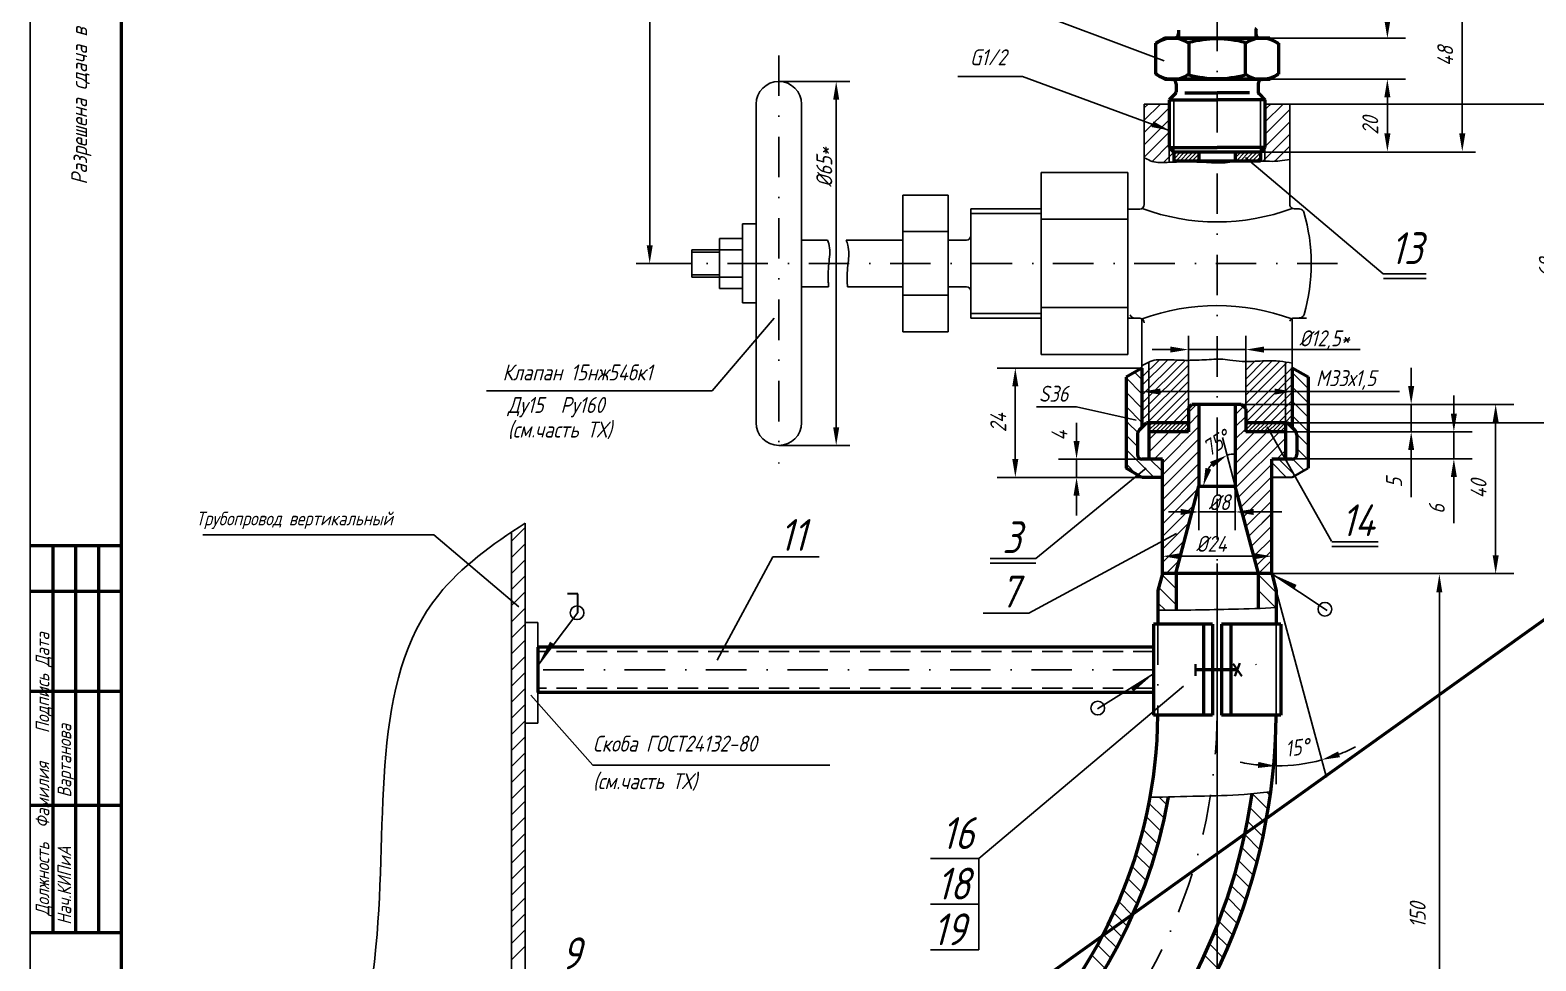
# Model space of a CAD drawing. Header units: inches. Extents: x 11643 to 12484, y 7062 to 7656.
# Drawn here: x 11643.1 to 11974, y 7215.5 to 7420 of the extents above; entities that cross this region are included whole.
import ezdxf

# ---------------------------------------------------------------- set-up
doc = ezdxf.new("R2010")
doc.units = ezdxf.units.IN
doc.header["$LTSCALE"] = 0.7
doc.header["$MEASUREMENT"] = 0
doc.linetypes.add('DASHDOT', pattern=[25.4, 12.7, -6.35, 0, -6.35])
doc.linetypes.add('HIDDEN', pattern=[9.525, 6.35, -3.175])
doc.styles.get("Standard").update_dxf_attribs({"font": 'romand.shx', "width": 0.8, "oblique": 15, "height": 3.5})
doc.dimstyles.get("Standard").update_dxf_attribs({"dimtxt": 3.5, "dimasz": 4, "dimexe": 4, "dimexo": 0, "dimgap": 2, "dimtad": 1, "dimdec": 0, "dimdsep": 46, "dimtxsty": 'Standard', "dimcen": 0.09, "dimadec": 0, "dimazin": 0, "dimtfac": 1, "dimtdec": 0, "dimtmove": 0, "dimatfit": 3, "dimfxl": 0.18, "dimtolj": 1, "dimtzin": 0, "dimlwd": 25, "dimlwe": 25, "dimarcsym": 0})

# ---------------------------------------------------------------- blocks, each defined once
blk = doc.blocks.new('*D3')
at = {"color": 0, "lineweight": 25, "transparency": 16777216}
for p, q in [((11903.93, 7300.59), (11903.93, 7110.48)), ((11751.93, 7135.59), (11751.93, 7110.48)), ((11755.93, 7114.48), (11899.93, 7114.48))]:
    blk.add_line(p, q, dxfattribs=at)
for points in [[(11755.93, 7115.15), (11755.93, 7113.82), (11751.93, 7114.48)], [(11899.93, 7115.15), (11899.93, 7113.82), (11903.93, 7114.48)]]:
    blk.add_solid(points, dxfattribs=at)
at = {"layer": 'DEFPOINTS', "color": 0, "lineweight": 25, "transparency": 16777216}
for p in [(11903.93, 7300.59), (11751.93, 7135.59), (11903.93, 7114.48)]:
    blk.add_point(p, dxfattribs=at)
at = {"color": 0, "lineweight": 25, "transparency": 16777216, "insert": (11827.93, 7118.23), "char_height": 3.5, "attachment_point": 5}
blk.add_mtext('\\A1;150', dxfattribs=at)
blk = doc.blocks.new('*D4')
at = {"color": 0, "lineweight": 25, "transparency": 16777216}
for p, q in [((11887.43, 7345.7), (11855.6, 7345.7)), ((11859.6, 7341.7), (11859.6, 7325.7)), ((11891.93, 7321.7), (11855.6, 7321.7))]:
    blk.add_line(p, q, dxfattribs=at)
for points in [[(11858.93, 7341.7), (11860.26, 7341.7), (11859.6, 7345.7)], [(11858.93, 7325.7), (11860.26, 7325.7), (11859.6, 7321.7)]]:
    blk.add_solid(points, dxfattribs=at)
at = {"layer": 'DEFPOINTS', "color": 0, "lineweight": 25, "transparency": 16777216}
for p in [(11887.43, 7345.7), (11859.6, 7321.7), (11891.93, 7321.7)]:
    blk.add_point(p, dxfattribs=at)
at = {"color": 0, "lineweight": 25, "transparency": 16777216, "insert": (11855.85, 7333.7), "char_height": 3.5, "attachment_point": 5, "rotation": 90}
blk.add_mtext('\\A1;24', dxfattribs=at)
blk = doc.blocks.new('*D5')
at = {"color": 0, "lineweight": 25, "transparency": 16777216}
for p, q in [((11946.57, 7341.74), (11946.57, 7345.74)), ((11907.93, 7337.74), (11950.57, 7337.74)), ((11946.57, 7337.74), (11946.57, 7331.7)), ((11918.93, 7331.7), (11950.57, 7331.7)), ((11946.57, 7327.7), (11946.57, 7317.34))]:
    blk.add_line(p, q, dxfattribs=at)
for points in [[(11945.9, 7341.74), (11947.23, 7341.74), (11946.57, 7337.74)], [(11945.9, 7327.7), (11947.23, 7327.7), (11946.57, 7331.7)]]:
    blk.add_solid(points, dxfattribs=at)
at = {"layer": 'DEFPOINTS', "color": 0, "lineweight": 25, "transparency": 16777216}
for p in [(11907.93, 7337.74), (11918.93, 7331.7), (11946.57, 7331.7)]:
    blk.add_point(p, dxfattribs=at)
at = {"color": 0, "lineweight": 25, "transparency": 16777216, "insert": (11942.82, 7320.52), "char_height": 3.5, "attachment_point": 5, "rotation": 90}
blk.add_mtext('\\A1;5', dxfattribs=at)
blk = doc.blocks.new('*D6')
at = {"color": 0, "lineweight": 25, "transparency": 16777216}
for p, q in [((11919.93, 7403.7), (11984.12, 7403.7)), ((11980.12, 7399.7), (11980.12, 7337.7)), ((11918.45, 7333.7), (11984.12, 7333.7))]:
    blk.add_line(p, q, dxfattribs=at)
for points in [[(11979.45, 7399.7), (11980.78, 7399.7), (11980.12, 7403.7)], [(11979.45, 7337.7), (11980.78, 7337.7), (11980.12, 7333.7)]]:
    blk.add_solid(points, dxfattribs=at)
at = {"layer": 'DEFPOINTS', "color": 0, "lineweight": 25, "transparency": 16777216}
for p in [(11919.93, 7403.7), (11918.45, 7333.7), (11980.12, 7333.7)]:
    blk.add_point(p, dxfattribs=at)
at = {"color": 0, "lineweight": 25, "transparency": 16777216, "insert": (11976.37, 7368.7), "char_height": 3.5, "attachment_point": 5, "rotation": 90}
blk.add_mtext('\\A1;68*', dxfattribs=at)
blk = doc.blocks.new('*D7')
at = {"color": 0, "lineweight": 25, "transparency": 16777216}
for p, q in [((11907.93, 7337.74), (11969.13, 7337.74)), ((11965.13, 7333.74), (11965.13, 7304.56)), ((11916.13, 7300.56), (11969.13, 7300.56))]:
    blk.add_line(p, q, dxfattribs=at)
for points in [[(11964.47, 7333.74), (11965.8, 7333.74), (11965.13, 7337.74)], [(11964.47, 7304.56), (11965.8, 7304.56), (11965.13, 7300.56)]]:
    blk.add_solid(points, dxfattribs=at)
at = {"layer": 'DEFPOINTS', "color": 0, "lineweight": 25, "transparency": 16777216}
for p in [(11907.93, 7337.74), (11916.13, 7300.56), (11965.13, 7300.56)]:
    blk.add_point(p, dxfattribs=at)
at = {"color": 0, "lineweight": 25, "transparency": 16777216, "insert": (11961.38, 7319.15), "char_height": 3.5, "attachment_point": 5, "rotation": 90}
blk.add_mtext('\\A1;40', dxfattribs=at)
blk = doc.blocks.new('*D12')
at = {"color": 0, "lineweight": 25, "transparency": 16777216}
blk.add_line((11803.41, 7211.92), (11820.48, 7160.49), dxfattribs=at)
blk.add_solid([(11821.11, 7160.7), (11819.84, 7160.28), (11821.74, 7156.7)], dxfattribs=at)
at = {"layer": 'DEFPOINTS', "color": 0, "lineweight": 25, "transparency": 16777216}
for p in [(11783.93, 7270.59), (11821.74, 7156.7)]:
    blk.add_point(p, dxfattribs=at)
at = {"color": 0, "lineweight": 25, "transparency": 16777216, "insert": (11809.23, 7206.29), "char_height": 3.5, "attachment_point": 5, "rotation": 288.3643}
blk.add_mtext('\\A1;R120', dxfattribs=at)
blk = doc.blocks.new('*D21')
at = {"color": 0, "lineweight": 25, "transparency": 16777216}
for p, q in [((11916.93, 7296.85), (11927.94, 7255.76)), ((11916.93, 7289.42), (11916.93, 7254.31))]:
    blk.add_line(p, q, dxfattribs=at)
for start, end in [(290.9481, 296.8962), (258.1038, 264.0519), (270, 285)]:
    blk.add_arc((11916.93, 7296.85), 38.55, start, end, dxfattribs=at)
for points in [[(11912.97, 7259.18), (11912.9, 7257.85), (11916.93, 7258.31)], [(11930.92, 7260.22), (11930.51, 7261.49), (11926.91, 7259.62)]]:
    blk.add_solid(points, dxfattribs=at)
at = {"layer": 'DEFPOINTS', "color": 0, "lineweight": 25, "transparency": 16777216}
for p in [(11915.93, 7300.59), (11916.93, 7296.85), (11916.93, 7296.85), (11916.93, 7289.42), (11920.29, 7258.45)]:
    blk.add_point(p, dxfattribs=at)
at = {"color": 0, "lineweight": 25, "transparency": 16777216, "insert": (11921.47, 7262.35), "char_height": 3.5, "attachment_point": 5, "rotation": 7.5}
blk.add_mtext('\\A1;15°', dxfattribs=at)

msp = doc.modelspace()

# ---------------------------------------------------------------- hatches: boundary and pattern name
at = {"lineweight": 25}
h = msp.add_hatch(dxfattribs=at)
h.set_pattern_fill('ANSI31', color=1, scale=5, style=0)
h.set_pattern_definition([(45, (10224.52324, 6826.40195), (-0.44194174, 0.44194174), [])])
h.paths.add_polyline_path([(11897.63, 7333.7), (11888.93, 7333.7), (11888.93, 7331.7), (11897.63, 7331.7)])
h.paths.add_polyline_path([(11918.93, 7333.7), (11914.43, 7333.7), (11910.23, 7333.7), (11910.23, 7331.7), (11918.93, 7331.7)])

# ---------------------------------------------------------------- linework, layer by layer
for p, q in [((11643.15, 7655.69), (11643.15, 7061.69)), ((11894.93, 7408.17), (11894.93, 7406.37)), ((11802.64, 7403.68), (11802.64, 7333.71)), ((11812.64, 7403.68), (11812.64, 7333.71)), ((11887.93, 7403.7), (11887.93, 7381.64)), ((11919.93, 7403.7), (11919.93, 7381.4)), ((11865.29, 7388.7), (11865.29, 7348.7)), ((11865.29, 7388.7), (11884.29, 7388.7)), ((11884.29, 7388.7), (11884.29, 7348.7)), ((11834.86, 7383.7), (11834.86, 7353.7)), ((11844.86, 7383.7), (11844.86, 7353.7)), ((11849.86, 7380.7), (11849.86, 7356.7)), ((11865.29, 7380.7), (11849.86, 7380.7)), ((11862.25, 7380.7), (11862.95, 7380.7)), ((11886.93, 7380.64), (11884.29, 7380.64)), ((11920.89, 7380.69), (11921.65, 7380.69)), ((11799.64, 7377.37), (11799.64, 7360.03)), ((11802.64, 7377.37), (11799.64, 7377.37)), ((11849.86, 7379.69), (11865.29, 7379.69)), ((11865.29, 7378.41), (11884.29, 7378.41)), ((11794.64, 7374.2), (11799.64, 7374.2)), ((11794.64, 7374.2), (11794.64, 7363.2)), ((11788.5, 7371.7), (11799.64, 7371.7)), ((11788.5, 7371.7), (11788.5, 7365.7)), ((11788.5, 7371.2), (11794.64, 7371.2)), ((11818.37, 7373.83), (11812.64, 7373.83)), ((11834.86, 7373.83), (11822.43, 7373.83)), ((11848.86, 7373.83), (11844.86, 7373.83)), ((11788.5, 7366.2), (11794.64, 7366.2)), ((11788.5, 7365.7), (11799.64, 7365.7)), ((11940.43, 7366.38), (11949.87, 7366.38)), ((11940.49, 7365.38), (11949.87, 7365.38)), ((11794.64, 7363.2), (11799.64, 7363.2)), ((11818.58, 7363.57), (11812.64, 7363.57)), ((11834.86, 7363.57), (11822.73, 7363.57)), ((11848.86, 7363.57), (11844.86, 7363.57)), ((11802.64, 7360.03), (11799.64, 7360.03)), ((11849.86, 7357.71), (11865.29, 7357.71)), ((11865.29, 7358.99), (11884.29, 7358.99)), ((11865.29, 7356.7), (11849.86, 7356.7)), ((11886.93, 7356.64), (11884.29, 7356.64)), ((11886.93, 7356.64), (11886.16, 7356.64)), ((11920.89, 7356.7), (11921.65, 7356.7)), ((11920.93, 7356.7), (11923.57, 7356.7)), ((11865.29, 7348.7), (11884.29, 7348.7)), ((11743.43, 7340.71), (11792.99, 7340.71)), ((11873.06, 7337.2), (11864.26, 7337.2)), ((11751.93, 7311.66), (11751.93, 7269.27)), ((11748.93, 7309.69), (11748.93, 7137.59)), ((11929.15, 7307.5), (11939.29, 7307.5)), ((11929.15, 7306.5), (11939.29, 7306.5)), ((11915.99, 7300.48), (11928.1, 7292.43)), ((11754.66, 7280.33), (11763.46, 7292.01)), ((11754.7, 7289.79), (11754.7, 7284.42)), ((11889.97, 7278.53), (11877.63, 7270.84)), ((11751.93, 7273.12), (11751.93, 7163.59)), ((11754.7, 7274.42), (11754.7, 7267.68))]:
    msp.add_line(p, q)
at = {"lineweight": 50}
for p, q in [((11663.15, 7650.69), (11663.15, 7066.69)), ((11892.34, 7418.17), (11890.43, 7417.07)), ((11892.34, 7418.17), (11890.43, 7417.07)), ((11890.43, 7417.07), (11890.43, 7410.27)), ((11890.43, 7417.07), (11890.43, 7410.27)), ((11892.34, 7418.17), (11903.93, 7418.17)), ((11903.93, 7418.17), (11892.34, 7418.17)), ((11892.34, 7418.17), (11894.43, 7418.17)), ((11894.15, 7418.17), (11894.43, 7418.17)), ((11895.43, 7419.96), (11895.43, 7418.17)), ((11895.43, 7419.96), (11895.43, 7419.17)), ((11895.43, 7419.96), (11895.43, 7419.17)), ((11897.75, 7417.22), (11897.75, 7410.12)), ((11903.93, 7418.17), (11915.52, 7418.17)), ((11915.52, 7418.17), (11903.93, 7418.17)), ((11910.11, 7417.22), (11910.11, 7410.12)), ((11912.43, 7419.96), (11912.43, 7418.17)), ((11912.43, 7419.96), (11912.43, 7419.17)), ((11915.52, 7418.17), (11917.43, 7417.07)), ((11917.43, 7417.07), (11917.43, 7410.27)), ((11892.34, 7409.17), (11890.43, 7410.27)), ((11892.34, 7409.17), (11890.43, 7410.27)), ((11903.93, 7409.17), (11892.34, 7409.17)), ((11892.34, 7409.17), (11903.93, 7409.17)), ((11894.15, 7409.17), (11892.34, 7409.17)), ((11892.34, 7409.17), (11894.15, 7409.17)), ((11894.93, 7408.17), (11894.93, 7406.37)), ((11915.52, 7409.17), (11903.93, 7409.17)), ((11903.93, 7409.17), (11915.52, 7409.17)), ((11912.93, 7408.17), (11912.93, 7406.37)), ((11915.52, 7409.17), (11917.43, 7410.27)), ((11894.78, 7406.02), (11893.43, 7404.67)), ((11894.78, 7406.02), (11893.43, 7404.67)), ((11894.78, 7406.02), (11893.43, 7404.67)), ((11896.81, 7406.17), (11903.93, 7406.17)), ((11911.05, 7406.17), (11903.93, 7406.17)), ((11913.08, 7406.02), (11914.43, 7404.67)), ((11913.08, 7406.02), (11914.43, 7404.67)), ((11894.87, 7300.59), (11899.93, 7319.77)), ((11899.93, 7319.77), (11907.93, 7319.77)), ((11912.99, 7300.59), (11907.93, 7319.77)), ((11891.93, 7300.59), (11891.93, 7308.37)), ((11643.15, 7306.71), (11663.15, 7306.71)), ((11648.15, 7306.71), (11648.15, 7221.71)), ((11653.15, 7306.71), (11653.15, 7221.71)), ((11658.15, 7306.71), (11658.15, 7221.71)), ((11891.93, 7300.59), (11890.93, 7296.85)), ((11894.93, 7300.59), (11894.93, 7292.5)), ((11912.93, 7300.48), (11912.93, 7292.9)), ((11915.93, 7300.59), (11916.93, 7296.85)), ((11643.15, 7296.71), (11663.15, 7296.71)), ((11890.93, 7296.85), (11890.93, 7289.42)), ((11916.93, 7296.85), (11916.93, 7289.42)), ((11889.93, 7289.42), (11889.93, 7269.42)), ((11902.93, 7289.42), (11889.93, 7289.42)), ((11917.93, 7289.42), (11904.93, 7289.42)), ((11917.93, 7289.42), (11917.93, 7269.42)), ((11889.93, 7284.42), (11754.7, 7284.42)), ((11754.7, 7284.42), (11754.7, 7274.42)), ((11908.39, 7279.42), (11899.18, 7279.42)), ((11643.15, 7274.71), (11663.15, 7274.71)), ((11889.93, 7274.42), (11754.7, 7274.42)), ((11902.93, 7269.42), (11889.93, 7269.42)), ((11917.93, 7269.42), (11904.93, 7269.42)), ((11643.15, 7249.71), (11663.15, 7249.71)), ((11643.15, 7221.71), (11663.15, 7221.71))]:
    msp.add_line(p, q, dxfattribs=at)
at = {"linetype": 'DASHDOT'}
for p, q in [((11903.93, 7567.27), (11903.93, 7270.59)), ((11807.64, 7414.4), (11807.64, 7324.78)), ((11930.39, 7368.7), (11781.19, 7368.7)), ((11903.93, 7326.8), (11903.93, 7311.78)), ((11903.93, 7302.77), (11903.93, 7270.59))]:
    msp.add_line(p, q, dxfattribs=at)
at = {"color": 0, "linetype": 'ByBlock'}
for p, q in [((11779.27, 7486.35), (11779.27, 7372.7)), ((11807.64, 7408.68), (11823.24, 7408.68)), ((11820.24, 7404.68), (11820.24, 7332.71)), ((11788.5, 7368.7), (11776.27, 7368.7)), ((11897.63, 7345.23), (11897.63, 7352.77)), ((11910.23, 7344.98), (11910.23, 7352.77)), ((11893.63, 7349.77), (11889.63, 7349.77)), ((11910.23, 7349.77), (11897.63, 7349.77)), ((11914.23, 7349.77), (11935.36, 7349.77)), ((11807.64, 7328.71), (11823.24, 7328.71))]:
    msp.add_line(p, q, dxfattribs=at)
at = {"lineweight": 25}
for p, q in [((11957.8, 7431.23), (11957.8, 7397.27)), ((11858.69, 7425.79), (11892.3, 7413.21)), ((11913.43, 7418.17), (11945.34, 7418.17)), ((11913.08, 7409.17), (11945.34, 7409.17)), ((11941.34, 7405.17), (11941.34, 7397.27)), ((11940.43, 7366.38), (11910.19, 7391.97)), ((11913.44, 7393.17), (11960.72, 7393.17)), ((11792.99, 7340.71), (11806.62, 7356.67)), ((11955.95, 7335.7), (11955.95, 7339.7)), ((11873.06, 7337.2), (11886.15, 7334.28)), ((11873.05, 7329.7), (11873.05, 7333.7)), ((11929.05, 7307.71), (11914.9, 7332.78)), ((11918.93, 7331.7), (11959.95, 7331.7)), ((11955.95, 7331.7), (11955.95, 7325.79)), ((11907.93, 7319.77), (11905.11, 7330.45)), ((11891.93, 7325.7), (11869.05, 7325.7)), ((11873.05, 7325.7), (11873.05, 7321.7)), ((11920.86, 7325.79), (11959.95, 7325.79)), ((11888.34, 7323.7), (11864.12, 7303.88)), ((11891.93, 7321.7), (11869.05, 7321.7)), ((11955.95, 7321.79), (11955.95, 7311.66)), ((11899.93, 7319.77), (11899.93, 7310.1)), ((11907.93, 7319.77), (11907.93, 7310.1)), ((11873.05, 7317.7), (11873.05, 7313.3)), ((11895.93, 7314.1), (11893.27, 7314.1)), ((11899.93, 7314.1), (11907.93, 7314.1)), ((11911.93, 7314.1), (11918.14, 7314.1)), ((11681.09, 7309.07), (11731.83, 7309.07)), ((11731.83, 7309.07), (11750.49, 7293.23)), ((11748.93, 7307.66), (11751.93, 7310.66)), ((11862.55, 7291.85), (11895.02, 7309.35)), ((11748.93, 7304.12), (11751.93, 7307.12)), ((11748.93, 7300.59), (11751.93, 7303.59)), ((11794.11, 7281.56), (11806.3, 7304.23)), ((11806.3, 7304.23), (11816.51, 7304.23)), ((11864.12, 7303.88), (11854.1, 7303.88)), ((11864.12, 7302.88), (11854.1, 7302.88)), ((11895.93, 7304.37), (11912.27, 7304.37)), ((11748.93, 7297.05), (11751.93, 7300.05)), ((11894.93, 7297.2), (11891.85, 7300.28)), ((11917.09, 7296.26), (11912.76, 7300.59)), ((11748.93, 7293.52), (11751.93, 7296.52)), ((11894.93, 7293.67), (11891.1, 7297.5)), ((11916.73, 7293.08), (11912.93, 7296.88)), ((11952.76, 7296.42), (11952.76, 7154.59)), ((11748.93, 7289.98), (11751.93, 7292.98)), ((11862.55, 7291.85), (11852.56, 7291.85)), ((11892.57, 7292.5), (11890.93, 7294.13)), ((11913.36, 7292.91), (11912.93, 7293.35)), ((11748.93, 7286.44), (11751.93, 7289.44)), ((11754.7, 7289.79), (11751.93, 7289.79)), ((11916.93, 7289.42), (11916.93, 7279.68)), ((11917.93, 7289.42), (11917.93, 7279.68)), ((11748.93, 7282.91), (11751.93, 7285.91)), ((11748.93, 7279.37), (11751.93, 7282.37)), ((11748.93, 7275.84), (11751.93, 7278.84)), ((11748.93, 7272.3), (11751.93, 7275.3)), ((11896.56, 7275.8), (11851.58, 7237.93)), ((11916.93, 7275.94), (11916.93, 7269.42)), ((11917.93, 7275.94), (11917.93, 7269.42)), ((11748.93, 7268.77), (11751.93, 7271.77)), ((11753.12, 7273.83), (11766.79, 7258.49)), ((11748.93, 7265.23), (11751.93, 7268.23)), ((11751.93, 7267.68), (11754.7, 7267.68)), ((11748.93, 7261.7), (11751.93, 7264.7)), ((11748.93, 7258.16), (11751.93, 7261.16)), ((11766.79, 7258.49), (11818.86, 7258.49)), ((11748.93, 7254.63), (11751.93, 7257.63)), ((11748.93, 7251.09), (11751.93, 7254.09)), ((11915.12, 7248.73), (11911.62, 7252.23)), ((11915.6, 7251.79), (11914.88, 7252.5)), ((11748.93, 7247.55), (11751.93, 7250.55)), ((11892.34, 7246.76), (11888.96, 7250.14)), ((11892.95, 7249.69), (11891.23, 7251.41)), ((11914.59, 7245.73), (11911.14, 7249.17)), ((11748.93, 7244.02), (11751.93, 7247.02)), ((11891.67, 7243.89), (11888.35, 7247.22)), ((11913.99, 7242.79), (11910.6, 7246.18)), ((11748.93, 7240.48), (11751.93, 7243.48)), ((11890.94, 7241.09), (11887.67, 7244.36)), ((11913.34, 7239.9), (11910, 7243.24)), ((11748.93, 7236.95), (11751.93, 7239.95)), ((11889.29, 7235.66), (11886.11, 7238.84)), ((11890.15, 7238.35), (11886.92, 7241.57)), ((11912.64, 7237.07), (11909.34, 7240.37)), ((11748.93, 7233.41), (11751.93, 7236.41)), ((11851.58, 7237.93), (11840.95, 7237.93)), ((11851.58, 7237.93), (11851.58, 7217.93)), ((11888.39, 7233.04), (11885.25, 7236.18)), ((11911.88, 7234.29), (11908.63, 7237.54)), ((11748.93, 7229.88), (11751.93, 7232.88)), ((11887.42, 7230.46), (11884.32, 7233.57)), ((11910.22, 7228.88), (11907.04, 7232.06)), ((11911.08, 7231.56), (11907.86, 7234.78)), ((11748.93, 7226.34), (11751.93, 7229.34)), ((11885.35, 7225.47), (11882.31, 7228.51)), ((11886.41, 7227.94), (11883.34, 7231.01)), ((11909.32, 7226.24), (11906.18, 7229.39)), ((11748.93, 7222.81), (11751.93, 7225.81)), ((11851.58, 7227.93), (11840.95, 7227.93)), ((11884.23, 7223.05), (11881.22, 7226.06)), ((11908.37, 7223.65), (11905.26, 7226.77)), ((11748.93, 7219.27), (11751.93, 7222.27)), ((11883.07, 7220.67), (11880.09, 7223.66)), ((11907.38, 7221.11), (11904.3, 7224.19)), ((11748.93, 7215.73), (11751.93, 7218.73)), ((11880.61, 7216.06), (11877.67, 7219)), ((11881.87, 7218.34), (11878.91, 7221.3)), ((11905.28, 7216.15), (11902.24, 7219.18)), ((11906.35, 7218.61), (11903.29, 7221.66)), ((11851.58, 7217.93), (11840.95, 7217.93)), ((11879.32, 7213.82), (11876.4, 7216.74)), ((11904.16, 7213.72), (11901.15, 7216.73))]:
    msp.add_line(p, q, dxfattribs=at)
at = {"color": 1}
for p, q in [((11861.2, 7409.74), (11846.95, 7409.74)), ((11893.43, 7397.93), (11861.2, 7409.74)), ((11894.43, 7404.67), (11894.43, 7392.17)), ((11913.43, 7404.67), (11913.43, 7393.17)), ((11887.93, 7402.85), (11888.78, 7403.7)), ((11887.93, 7400.15), (11891.48, 7403.7)), ((11887.93, 7397.46), (11893.59, 7403.12)), ((11914.43, 7399.71), (11918.42, 7403.7)), ((11914.43, 7402.54), (11915.66, 7403.61)), ((11914.43, 7397.02), (11919.93, 7402.52)), ((11887.93, 7394.77), (11893.43, 7400.27)), ((11887.93, 7392.07), (11893.43, 7397.57)), ((11914.43, 7394.33), (11919.93, 7399.83)), ((11889.66, 7391.11), (11893.43, 7394.88)), ((11893.43, 7394.17), (11893.43, 7390.91)), ((11914.43, 7394.17), (11903.94, 7394.17)), ((11913.96, 7391.16), (11919.93, 7397.13)), ((11914.43, 7394.17), (11914.43, 7391.15)), ((11916.64, 7391.15), (11919.93, 7394.44)), ((11892.14, 7390.89), (11894.42, 7393.18)), ((11894.43, 7392.6), (11894.99, 7393.17)), ((11894.43, 7392.17), (11894.43, 7390.95)), ((11912.52, 7393.17), (11895.91, 7393.17)), ((11907.93, 7392.63), (11908.47, 7393.17)), ((11885.83, 7344.77), (11887.43, 7343.17)), ((11887.43, 7336.14), (11897.63, 7346.34)), ((11887.43, 7334.34), (11897.63, 7344.54)), ((11910.23, 7337.91), (11919.31, 7346.99)), ((11910.28, 7335.64), (11920.43, 7345.79)), ((11920.43, 7344.74), (11923.93, 7341.24)), ((11883.93, 7343.53), (11887.43, 7340.03)), ((11888.93, 7334.05), (11897.63, 7342.75)), ((11890.38, 7333.7), (11897.63, 7340.95)), ((11910.23, 7333.79), (11920.43, 7343.99)), ((11912.08, 7333.85), (11920.43, 7342.2)), ((11920.43, 7341.6), (11923.93, 7338.1)), ((11883.93, 7340.38), (11887.43, 7336.88)), ((11887.93, 7340.23), (11888, 7340.3)), ((11892.17, 7333.7), (11897.63, 7339.15)), ((11897.63, 7335.94), (11899.43, 7337.74)), ((11913.73, 7333.7), (11920.43, 7340.4)), ((11915.52, 7333.7), (11920.43, 7338.61)), ((11920.43, 7338.46), (11923.93, 7334.96)), ((11883.93, 7337.24), (11887.43, 7333.74)), ((11894.18, 7333.7), (11897.63, 7337.15)), ((11897.63, 7335.7), (11895.63, 7333.7)), ((11897.63, 7333.25), (11899.93, 7335.55)), ((11907.93, 7335.47), (11909.72, 7337.26)), ((11907.93, 7332.77), (11910.23, 7335.07)), ((11917.32, 7333.7), (11920.43, 7336.81)), ((11918.93, 7333.86), (11920.34, 7335.27)), ((11920.43, 7335.31), (11923.93, 7331.81)), ((11883.93, 7334.1), (11884.33, 7333.7)), ((11884.33, 7333.7), (11886.51, 7331.52)), ((11888.93, 7329.94), (11890.69, 7331.7)), ((11888.93, 7327.24), (11893.39, 7331.7)), ((11889.93, 7325.55), (11896.08, 7331.7)), ((11891.93, 7324.85), (11899.93, 7332.85)), ((11907.93, 7330.08), (11910.23, 7332.38)), ((11907.93, 7322), (11917.63, 7331.7)), ((11907.93, 7324.69), (11914.94, 7331.7)), ((11907.93, 7327.38), (11912.25, 7331.7)), ((11921.42, 7331.18), (11923.93, 7328.67)), ((11883.93, 7330.95), (11886.43, 7328.45)), ((11883.93, 7327.81), (11889.93, 7321.81)), ((11891.93, 7322.16), (11899.93, 7330.16)), ((11921.43, 7328.03), (11923.93, 7325.53)), ((11883.93, 7324.67), (11886.17, 7322.43)), ((11889.18, 7325.7), (11891.93, 7322.95)), ((11915.93, 7324.98), (11919.21, 7321.7)), ((11917.02, 7325.7), (11918.93, 7327.61)), ((11917.47, 7325.7), (11921.09, 7322.08)), ((11920.6, 7325.71), (11923.08, 7323.23))]:
    msp.add_line(p, q, dxfattribs=at)
at = {"linetype": 'Continuous', "lineweight": 50}
for p, q in [((11892.34, 7409.17), (11903.93, 7409.17)), ((11915.52, 7409.17), (11903.93, 7409.17)), ((11899.93, 7337.74), (11899.93, 7319.77)), ((11907.93, 7337.74), (11907.93, 7319.77)), ((11915.93, 7300.59), (11891.93, 7300.59)), ((11900.93, 7289.42), (11900.93, 7269.42)), ((11902.93, 7289.42), (11902.93, 7269.42)), ((11904.93, 7289.42), (11904.93, 7269.42)), ((11906.93, 7289.42), (11906.93, 7269.42))]:
    msp.add_line(p, q, dxfattribs=at)
at = {"color": 1, "lineweight": 50}
for p, q in [((11893.43, 7404.67), (11893.43, 7394.17)), ((11893.43, 7404.67), (11903.93, 7404.67)), ((11914.43, 7404.67), (11903.93, 7404.67)), ((11914.43, 7404.67), (11914.43, 7394.17)), ((11893.43, 7394.17), (11903.92, 7394.17)), ((11893.43, 7394.17), (11894.43, 7393.17)), ((11914.43, 7394.17), (11913.44, 7393.17)), ((11913.44, 7393.17), (11894.43, 7393.17)), ((11894.43, 7393.17), (11894.43, 7391.17)), ((11913.44, 7391.17), (11894.43, 7391.17)), ((11913.44, 7393.17), (11913.44, 7391.17)), ((11887.43, 7345.7), (11883.93, 7343.68)), ((11920.43, 7345.79), (11923.93, 7343.77)), ((11897.63, 7336.99), (11898.38, 7337.74)), ((11910.23, 7336.74), (11909.23, 7337.74)), ((11886.9, 7332.17), (11888.43, 7333.7)), ((11920.96, 7332.17), (11919.43, 7333.7)), ((11887.43, 7321.7), (11883.93, 7323.72))]:
    msp.add_line(p, q, dxfattribs=at)
at = {"color": 1, "linetype": 'Continuous'}
for p, q in [((11893.43, 7403.7), (11887.93, 7403.7)), ((11919.93, 7403.7), (11914.43, 7403.7)), ((11914.43, 7394.17), (11893.43, 7394.17)), ((11897.63, 7333.7), (11888.43, 7333.7)), ((11897.63, 7333.7), (11888.93, 7333.7)), ((11918.93, 7333.7), (11910.23, 7333.7)), ((11918.93, 7333.7), (11910.23, 7333.7)), ((11919.43, 7333.7), (11914.43, 7333.7)), ((11919.43, 7333.7), (11914.43, 7333.7))]:
    msp.add_line(p, q, dxfattribs=at)
at = {"color": 1, "linetype": 'Continuous', "lineweight": 50}
for p, q in [((11914.43, 7394.17), (11903.93, 7394.17)), ((11899.93, 7393.17), (11899.93, 7391.17)), ((11907.93, 7393.17), (11907.93, 7391.17)), ((11887.43, 7345.72), (11887.43, 7332.7)), ((11920.43, 7345.79), (11920.43, 7332.7)), ((11883.93, 7343.68), (11883.93, 7323.72)), ((11923.93, 7343.77), (11923.93, 7323.72)), ((11909.23, 7337.74), (11898.38, 7337.74)), ((11897.63, 7336.99), (11897.63, 7331.7)), ((11910.23, 7336.74), (11910.23, 7331.7)), ((11886.43, 7331.04), (11886.43, 7326.7)), ((11897.63, 7333.7), (11888.43, 7333.7)), ((11888.93, 7333.7), (11888.93, 7325.7)), ((11897.63, 7331.7), (11888.93, 7331.7)), ((11919.43, 7333.7), (11910.23, 7333.7)), ((11918.93, 7331.7), (11910.23, 7331.7)), ((11918.93, 7333.7), (11918.93, 7325.7)), ((11921.43, 7331.04), (11921.43, 7326.7)), ((11891.93, 7325.7), (11887.43, 7325.7)), ((11920.43, 7325.7), (11915.93, 7325.7)), ((11891.93, 7321.7), (11887.43, 7321.7))]:
    msp.add_line(p, q, dxfattribs=at)
at = {"color": 1, "lineweight": 25}
for p, q in [((11894.43, 7391.64), (11895.99, 7393.19)), ((11894.85, 7391.17), (11896.87, 7393.19)), ((11895.75, 7391.19), (11897.75, 7393.19)), ((11896.64, 7391.19), (11898.64, 7393.19)), ((11897.52, 7391.19), (11899.52, 7393.19)), ((11898.41, 7391.19), (11899.93, 7392.72)), ((11899.29, 7391.19), (11899.93, 7391.83)), ((11907.93, 7391.88), (11909.25, 7393.19)), ((11908.13, 7391.19), (11910.13, 7393.19)), ((11909.01, 7391.19), (11911.01, 7393.19)), ((11909.9, 7391.19), (11911.9, 7393.19)), ((11910.78, 7391.19), (11912.76, 7393.17)), ((11911.66, 7391.19), (11913.44, 7392.97)), ((11912.51, 7391.19), (11913.44, 7392.13))]:
    msp.add_line(p, q, dxfattribs=at)
at = {"linetype": 'Continuous'}
for p, q in [((11834.86, 7383.7), (11844.86, 7383.7)), ((11834.86, 7375.7), (11844.86, 7375.7)), ((11834.86, 7361.7), (11844.86, 7361.7)), ((11887.43, 7356.51), (11887.43, 7345.7)), ((11920.43, 7356.57), (11920.43, 7345.79)), ((11834.86, 7353.7), (11844.86, 7353.7)), ((11888.93, 7347.02), (11888.93, 7333.9)), ((11897.63, 7347.41), (11897.63, 7333.7)), ((11910.23, 7347.16), (11910.23, 7335.7)), ((11918.93, 7347.04), (11918.93, 7331.7)), ((11915.93, 7300.59), (11910.73, 7300.59))]:
    msp.add_line(p, q, dxfattribs=at)
at = {"color": 0}
for p, q in [((11887.43, 7343.72), (11891.25, 7347.55)), ((11887.43, 7341.89), (11893.07, 7347.54)), ((11887.43, 7339.76), (11895.13, 7347.46)), ((11887.43, 7337.93), (11896.91, 7347.41)), ((11910.23, 7341.52), (11916.02, 7347.31)), ((11910.23, 7343.3), (11914.22, 7347.29)), ((11910.23, 7339.74), (11917.69, 7347.21)), ((11910.23, 7345.25), (11912.2, 7347.21)), ((11907.93, 7319.3), (11918.93, 7330.3)), ((11891.93, 7319.47), (11899.93, 7327.47)), ((11891.93, 7316.77), (11899.93, 7324.77)), ((11908.59, 7317.26), (11915.93, 7324.61)), ((11891.93, 7314.08), (11899.93, 7322.08)), ((11909.15, 7315.13), (11915.93, 7321.91)), ((11891.93, 7311.38), (11899.93, 7319.38)), ((11897.25, 7316.7), (11899.93, 7319.38)), ((11909.71, 7313), (11915.93, 7319.22)), ((11891.93, 7308.69), (11898.83, 7315.59)), ((11910.27, 7310.87), (11915.93, 7316.53)), ((11891.93, 7305.94), (11897.84, 7311.86)), ((11910.85, 7308.7), (11915.93, 7313.78)), ((11913.8, 7311.7), (11915.93, 7313.83)), ((11911.42, 7306.52), (11915.93, 7311.03)), ((11912, 7304.35), (11915.93, 7308.28)), ((11891.93, 7302.97), (11896.78, 7307.81)), ((11912.54, 7302.27), (11915.93, 7305.65)), ((11892.87, 7300.7), (11895.63, 7303.46)), ((11913.04, 7300.59), (11915.93, 7303.48)), ((11912.51, 7280.54), (11912.43, 7280.63))]:
    msp.add_line(p, q, dxfattribs=at)
at = {"color": 1, "linetype": 'ByBlock'}
for p, q in [((11887.43, 7345.7), (11887.43, 7335.25)), ((11891.43, 7340.54), (11943.97, 7340.54))]:
    msp.add_line(p, q, dxfattribs=at)
at = {"color": 0, "linetype": 'ByBlock', "lineweight": 50}
for p, q in [((11891.93, 7300.59), (11891.93, 7325.7)), ((11915.93, 7300.59), (11915.93, 7325.7))]:
    msp.add_line(p, q, dxfattribs=at)
at = {"lineweight": 30}
for p, q in [((11763.46, 7296.12), (11761.2, 7296.12)), ((11763.46, 7292.01), (11763.46, 7296.12))]:
    msp.add_line(p, q, dxfattribs=at)
at = {"linetype": 'DASHDOT', "lineweight": 25}
for p, q in [((11889.93, 7289.42), (11889.93, 7269.42)), ((11890.93, 7289.42), (11890.93, 7269.42)), ((11890.93, 7289.42), (11890.93, 7269.42)), ((11916.93, 7288.98), (11916.93, 7270.59)), ((11917.93, 7288.98), (11917.93, 7269.42)), ((11889.93, 7279.42), (11753.14, 7279.42))]:
    msp.add_line(p, q, dxfattribs=at)
at = {"linetype": 'HIDDEN', "lineweight": 25}
for p, q in [((11889.93, 7283.42), (11754.7, 7283.42)), ((11889.93, 7275.42), (11754.7, 7275.42))]:
    msp.add_line(p, q, dxfattribs=at)
at = {"lineweight": 35}
for p, q in [((11899.18, 7280.65), (11899.18, 7278.06)), ((11907.44, 7280.76), (11909.37, 7278.04)), ((11908.92, 7280.87), (11907.84, 7278.04))]:
    msp.add_line(p, q, dxfattribs=at)
at = {"color": 1, "lineweight": 50}
msp.add_lwpolyline([(12479.15, 7650.69), (11663.15, 7066.69)], dxfattribs=at)
at = {"color": 1}
for points in [[(11908.31, 7391.17, 0.016549), (11906.74, 7390.96, -0.037565), (11904.69, 7390.78, -0.018986), (11902.69, 7390.83, 0.008915), (11898.41, 7391.01, 0.019358), (11895.02, 7390.97, -0.01613), (11890.94, 7390.9, -0.103314), (11889.26, 7391.27, -0.018147), (11887.93, 7391.93)], [(11919.93, 7391.55, -0.010158), (11917.69, 7391.23, -0.030036), (11916.08, 7391.13, -0.008369), (11913.44, 7391.17, 0.026226)]]:
    msp.add_lwpolyline(points, format="xyb", dxfattribs=at)
for points, format in [([(11818.37, 7373.83, -0.012445), (11818.61, 7373.07, -0.081079), (11818.84, 7371.14, -0.018122), (11818.68, 7369.17, 0.016208), (11818.49, 7366.96, 0.028848), (11818.5, 7364.62, 0.006767), (11818.58, 7363.57)], "xyb"), ([(11822.43, 7373.83, -0.018235), (11822.79, 7372.72, -0.081079), (11823.02, 7370.79, -0.018122), (11822.86, 7368.82, 0.016208), (11822.67, 7366.61, 0.028848), (11822.68, 7364.27, 0.004516), (11822.73, 7363.57)], "xyb"), ([(11920.43, 7346.8, 0.012435), (11917.69, 7347.21, 0.030036), (11916.08, 7347.31, 0.013798), (11911.73, 7347.19, -0.026226), (11909.44, 7347.19, -0.02831), (11906.74, 7347.48, 0.037565), (11904.69, 7347.66, 0.018986), (11902.69, 7347.61, -0.008915), (11898.41, 7347.42, -0.019358), (11895.02, 7347.47, 0.01613), (11890.94, 7347.54, 0.103314), (11889.26, 7347.17, 0.025158), (11887.43, 7346.23)], "xyb"), ([(11915.99, 7300.48, 0, 1, 0), (11921.16, 7297.63, 1, 1, 0)], "xyseb"), ([(11754.66, 7280.33, 0, 1, 0), (11757.8, 7285.32, 1, 1, 0)], "xyseb"), ([(11889.97, 7278.53, 0, 1, 0), (11885.24, 7275.01, 1, 1, 0)], "xyseb")]:
    msp.add_lwpolyline(points, format=format)
at = {"color": 1, "linetype": 'Continuous', "const_width": 0.5}
msp.add_lwpolyline([(11920.43, 7321.7), (11915.93, 7321.7)], dxfattribs=at)
at = {"color": 1, "const_width": 0.5}
msp.add_lwpolyline([(11920.43, 7321.7), (11923.93, 7323.72)], dxfattribs=at)
for centre in [(11763.32, 7291.95), (11927.62, 7292.72), (11877.7, 7271.01)]:
    msp.add_circle(centre, 1.5)
at = {"lineweight": 50}
for centre, radius, start, end in [((11912.93, 7419.96), 0.5, 135, 180), ((11894.15, 7412.17), 6.03, 95.9955, 128.0127), ((11894.43, 7419.17), 1, 270, 0), ((11894.43, 7419.17), 1, 270, 0), ((11894.15, 7412.17), 6.03, 53.3648, 84.0045), ((11903.93, 7394.03), 24, 90, 104.9333), ((11903.93, 7394.03), 24, 75.0667, 90), ((11913.71, 7412.17), 6.03, 95.9955, 126.6352), ((11913.43, 7419.17), 1, 180, 270), ((11913.71, 7412.17), 6.03, 51.9873, 84.0045), ((11894.15, 7415.17), 6.03, 231.9873, 306.6352), ((11894.15, 7415.17), 6.03, 231.9873, 264.0045), ((11913.71, 7415.17), 6.03, 233.3648, 308.0127), ((11893.93, 7408.17), 1, 0, 90), ((11893.93, 7408.17), 1, 0, 90), ((11903.93, 7433.31), 24, 255.0667, 270), ((11903.93, 7433.31), 24, 270, 284.9333), ((11913.93, 7408.17), 1, 90, 180), ((11894.43, 7406.37), 0.5, 315, 0), ((11894.43, 7406.37), 0.5, 315, 0), ((11913.43, 7406.37), 0.5, 180, 225), ((11783.93, 7270.59), 133, 270, 359.5037), ((11783.93, 7270.59), 107, 270, 359.3726), ((11783.93, 7270.59), 129, 270, 351.7788), ((11783.93, 7270.59), 111, 270, 350.0732)]:
    msp.add_arc(centre, radius, start, end, dxfattribs=at)
for centre, radius, start, end in [((11807.64, 7403.68), 5, 0, 180), ((11886.93, 7381.64), 1, 270, 0), ((11903.93, 7425.21), 47.39, 249.6416, 290.3584), ((11920.89, 7381.69), 1, 196.4636, 270), ((11921.65, 7377.69), 3, 79.2546, 90), ((11922.03, 7379.65), 1, 16.3009, 79.2546), ((11884.2, 7368.59), 40.41, 344.0258, 16.3009), ((11848.86, 7374.83), 1, 270, 0), ((11848.86, 7362.57), 1, 0, 90), ((11903.93, 7312.06), 47.39, 69.7556, 110.3439), ((11922.09, 7357.74), 1, 282.5727, 344.0258), ((11885.79, 7357.68), 1, 196.3009, 259.2546), ((11886.16, 7359.64), 3, 259.2546, 270), ((11886.93, 7355.64), 1, 60, 90), ((11886.93, 7355.64), 1, 0, 90), ((11920.89, 7355.7), 1, 90, 163.5364), ((11920.93, 7355.7), 1, 90, 120), ((11921.65, 7359.7), 3, 270, 282.5727), ((11807.64, 7333.71), 5, 180, 0)]:
    msp.add_arc(centre, radius, start, end)
at = {"color": 1, "lineweight": 50}
for centre, start, end in [((11888.03, 7331.04), 135, 180), ((11919.83, 7331.04), 0, 45)]:
    msp.add_arc(centre, 1.6, start, end, dxfattribs=at)
at = {"color": 1, "linetype": 'Continuous', "lineweight": 50}
for centre, start, end in [((11887.43, 7326.7), 180, 270), ((11920.43, 7326.7), 270, 0)]:
    msp.add_arc(centre, 1, start, end, dxfattribs=at)
at = {"color": 1, "lineweight": 25}
for start, end in [(137.7386, 147.0461), (89.9718, 104.7847)]:
    msp.add_arc((11907.93, 7319.77), 7.05, start, end, dxfattribs=at)
at = {"linetype": 'DASHDOT'}
msp.add_arc((11783.93, 7270.59), 120, 270, 0, dxfattribs=at)
at = {"lineweight": 25}
msp.add_arc((11783.93, 7270.59), 134, 359.6166, 0, dxfattribs=at)
for points, knots in [([(11751.93, 7311.66), (11744.62, 7306.94), (11716.3, 7286.34), (11726.99, 7210.95), (11695.41, 7132.55), (11736.99, 7097.45), (11751.93, 7090.69)], [7.832499, 7.832499, 7.832499, 7.832499, 32.862374, 111.430693, 208.036343, 254.781846, 254.781846, 254.781846, 254.781846]), ([(11890.93, 7292.51), (11896.42, 7292.45), (11905.12, 7292.72), (11913.78, 7292.88), (11916.93, 7293.1)], [44.971566, 44.971566, 44.971566, 44.971566, 61.456959, 70.947886, 70.947886, 70.947886, 70.947886]), ([(11889.22, 7251.43), (11892.79, 7251.47), (11899.69, 7251.67), (11908.48, 7251.83), (11913.67, 7252.37), (11915.55, 7252.62)], [50.74057, 50.74057, 50.74057, 50.74057, 61.456959, 71.378792, 77.101372, 77.101372, 77.101372, 77.101372])]:
    msp.add_open_spline(points, degree=3, knots=knots, dxfattribs=at)
for points in [[(11940.67, 7422.17), (11942.01, 7422.17), (11941.34, 7418.17)], [(11940.67, 7405.17), (11942.01, 7405.17), (11941.34, 7409.17)], [(11940.67, 7397.27), (11942.01, 7397.27), (11941.34, 7393.27)], [(11957.13, 7397.27), (11958.46, 7397.27), (11957.8, 7393.27)], [(11955.28, 7335.7), (11956.61, 7335.7), (11955.95, 7331.7)], [(11872.39, 7329.7), (11873.72, 7329.7), (11873.05, 7325.7)], [(11955.28, 7321.79), (11956.61, 7321.79), (11955.95, 7325.79)], [(11872.39, 7317.7), (11873.72, 7317.7), (11873.05, 7321.7)], [(11902.65, 7323.41), (11901.37, 7323.79), (11900.88, 7319.77)], [(11895.93, 7314.77), (11895.93, 7313.44), (11899.93, 7314.1)], [(11911.93, 7314.77), (11911.93, 7313.44), (11907.93, 7314.1)], [(11895.93, 7305.04), (11895.93, 7303.7), (11891.93, 7304.37)], [(11912, 7305.04), (11912, 7303.7), (11916, 7304.37)], [(11952.09, 7296.42), (11953.42, 7296.42), (11952.76, 7300.42)]]:
    msp.add_solid(points, dxfattribs=at)
at = {"color": 0, "linetype": 'ByBlock'}
for points in [[(11819.58, 7404.68), (11820.91, 7404.68), (11820.24, 7408.68)], [(11778.61, 7372.7), (11779.94, 7372.7), (11779.27, 7368.7)], [(11893.63, 7350.44), (11893.63, 7349.11), (11897.63, 7349.77)], [(11914.23, 7350.44), (11914.23, 7349.11), (11910.23, 7349.77)], [(11819.58, 7332.71), (11820.91, 7332.71), (11820.24, 7328.71)]]:
    msp.add_solid(points, dxfattribs=at)
at = {"color": 1}
msp.add_solid([(11889.94, 7399.92), (11889.48, 7398.67), (11893.46, 7397.92)], dxfattribs=at)
at = {"color": 1, "linetype": 'ByBlock'}
for points in [[(11891.43, 7341.21), (11891.43, 7339.88), (11887.43, 7340.54)], [(11916.59, 7341.21), (11916.59, 7339.88), (11920.59, 7340.54)]]:
    msp.add_solid(points, dxfattribs=at)
at = {"color": 1, "lineweight": 25}
msp.add_solid([(11902.36, 7325.08), (11903.05, 7323.94), (11906.13, 7326.58)], dxfattribs=at)
at = {"layer": 'DEFPOINTS', "color": 0, "linetype": 'ByBlock', "lineweight": 50}
for p in [(11894.78, 7418.17), (11913.08, 7418.17), (11894.78, 7409.17), (11913.08, 7409.17)]:
    msp.add_point(p, dxfattribs=at)
at = {"layer": 'DEFPOINTS', "color": 0, "linetype": 'ByBlock'}
for p in [(11807.64, 7408.68), (11779.27, 7368.7), (11788.5, 7368.7), (11788.5, 7368.7), (11924.61, 7368.7), (11897.63, 7349.77), (11869.53, 7333.7), (11807.64, 7328.71), (11820.24, 7328.71), (11891.93, 7300.59), (11897.93, 7300.59), (11909.93, 7300.59), (11915.6, 7300.59), (11915.93, 7300.59), (11890.93, 7276.98), (11910.93, 7275.94), (11916.93, 7276.13), (11945.03, 7242.02)]:
    msp.add_point(p, dxfattribs=at)
at = {"layer": 'DEFPOINTS', "color": 1, "linetype": 'ByBlock'}
for p in [(11887.93, 7403.7), (11895.57, 7394.35), (11912.7, 7394.26), (11895.68, 7393.35), (11895.68, 7393.35), (11912.63, 7393.27), (11912.63, 7393.27), (11887.43, 7345.7), (11897.63, 7345.23), (11910.23, 7344.98), (11887.93, 7333.7), (11887.93, 7333.7), (11887.93, 7333.7)]:
    msp.add_point(p, dxfattribs=at)
at = {"layer": 'DEFPOINTS', "color": 1, "linetype": 'ByBlock', "lineweight": 50}
for p in [(11920.59, 7345.7), (11920.59, 7340.54)]:
    msp.add_point(p, dxfattribs=at)

# ---------------------------------------------------------------- texts
at = {"lineweight": 25, "attachment_point": 1, "rotation": 90}
for s, insert, char_height, width in [('Разрешена сдача в архив              Аняйкина Н.П.', (11652.18, 7386.02), 3.5, 273.9552), ('%%C65*', (11815.88, 7385.44), 3.5, 33.0967), ('Должность  Фамилия    Подпись Дата', (11644.35, 7225.36), 3, 85.2134), ('Вартанова', (11649.17, 7251.36), 3, 62.2383), ('Нач.КИПиА', (11649.17, 7223.39), 3, 66.6475)]:
    msp.add_mtext(s, dxfattribs=dict(at, insert=insert, char_height=char_height, width=width))
at = {"color": 1, "lineweight": 25, "char_height": 3.5, "attachment_point": 1}
for s, insert, width in [('G1/2', (11849.62, 7415.74), 30.8241), ('М33х1,5', (11925.64, 7345.24), 33.4906)]:
    msp.add_mtext(s, dxfattribs=dict(at, insert=insert, width=width))
at = {"lineweight": 25, "char_height": 3.5, "attachment_point": 5, "rotation": 90}
for s, insert in [('\\A1;48', (11954.05, 7414.25)), ('\\A1;20', (11937.59, 7398.98)), ('\\A1;4', (11869.3, 7330.86)), ('\\A1;6', (11952.2, 7314.73)), ('\\A1;150', (11948.01, 7225.5))]:
    msp.add_mtext(s, dxfattribs=dict(at, insert=insert))
at = {"lineweight": 35, "char_height": 7, "width": 25.8231, "attachment_point": 1}
for s, insert in [('13', (11942.03, 7375.55)), ('14', (11931.21, 7315.77)), ('11', (11807.78, 7312.54)), ('3', (11856.73, 7312.05)), ('7', (11856.3, 7300.1)), ('16', (11843.39, 7247.05)), ('18', (11842.32, 7235.94)), ('19', (11841.46, 7225.9)), ('9', (11759.85, 7220.63))]:
    msp.add_mtext(s, dxfattribs=dict(at, insert=insert))
at = {"lineweight": 25, "attachment_point": 1}
for s, insert, char_height, width in [('%%C12,5*', (11921.97, 7354), 3.5, 31.7949), ('Клапан 15нж54бк1', (11746.95, 7346.5), 3.5, 49.9493), ('S36', (11864.77, 7341.82), 3.5, 16.1094), ('Ду15  Ру160', (11748.08, 7339.35), 3.5, 41.1648), ('(см.часть ТХ)', (11748.08, 7333.94), 3.5, 43.7185), ('Трубопровод вертикальный', (11679.6, 7314.15), 3, 54.0555), ('Скоба ГОСТ24132-80', (11766.79, 7264.94), 3.5, 61.6869), ('(см.часть ТХ)', (11766.79, 7256.69), 3.5, 69.9357)]:
    msp.add_mtext(s, dxfattribs=dict(at, insert=insert, char_height=char_height, width=width))
at = {"color": 1, "lineweight": 25, "insert": (11903.69, 7329.21), "char_height": 3.5, "attachment_point": 5, "rotation": 32.6739}
msp.add_mtext('\\A1;75°', dxfattribs=at)
at = {"lineweight": 25, "char_height": 3.5, "attachment_point": 5}
for s, insert in [('\\A1;%%C8', (11904.39, 7316.24)), ('\\A1;%%C24', (11902.65, 7307.1))]:
    msp.add_mtext(s, dxfattribs=dict(at, insert=insert))

# ---------------------------------------------------------------- dimensions: what is measured, and where the dimension line sits
at = {"lineweight": 25}
for base, p1, p2, text, picture, middle in [((11980.12, 7333.7), (11919.93, 7403.7), (11918.45, 7333.7), '68*', '*D6', (11976.37, 7368.7)), ((11946.57, 7331.7), (11907.93, 7337.74), (11918.93, 7331.7), '5', '*D5', (11942.82, 7320.52)), ((11965.13, 7300.56), (11907.93, 7337.74), (11916.13, 7300.56), '40', '*D7', (11961.38, 7319.15))]:
    dim = msp.add_linear_dim(base=base, p1=p1, p2=p2, angle=90, text=text, dimstyle='Standard', dxfattribs=at)
    dim.commit()
    dim.dimension.update_dxf_attribs({"geometry": picture, "text_midpoint": middle})
dim = msp.add_linear_dim(base=(11859.6, 7321.7), p1=(11887.43, 7345.7), p2=(11891.93, 7321.7), angle=90, dimstyle='Standard', dxfattribs=at)
dim.commit()
dim.dimension.update_dxf_attribs({"geometry": '*D4', "text_midpoint": (11855.85, 7333.7)})
dim = msp.add_linear_dim(base=(11903.93, 7114.48), p1=(11751.93, 7135.59), p2=(11903.93, 7300.59), text='150', dimstyle='Standard', dxfattribs=at)
dim.commit()
dim.dimension.update_dxf_attribs({"geometry": '*D3', "text_midpoint": (11827.93, 7118.23)})
dim = msp.add_angular_dim_2l(base=(11920.29, 7258.45), line1=((11915.93, 7300.59), (11916.93, 7296.85)), line2=((11916.93, 7296.85), (11916.93, 7289.42)), dimstyle='Standard', dxfattribs=at)
dim.commit()
dim.dimension.update_dxf_attribs({"geometry": '*D21', "text_midpoint": (11921.47, 7262.35)})
dim = msp.add_radius_dim(center=(11783.93, 7270.59), mpoint=(11821.74, 7156.7), dimstyle='Standard', dxfattribs=at)
dim.commit()
dim.dimension.update_dxf_attribs({"geometry": '*D12', "text_midpoint": (11805.67, 7205.1), "dimtype": 164})

doc.saveas('drawing.dxf')
